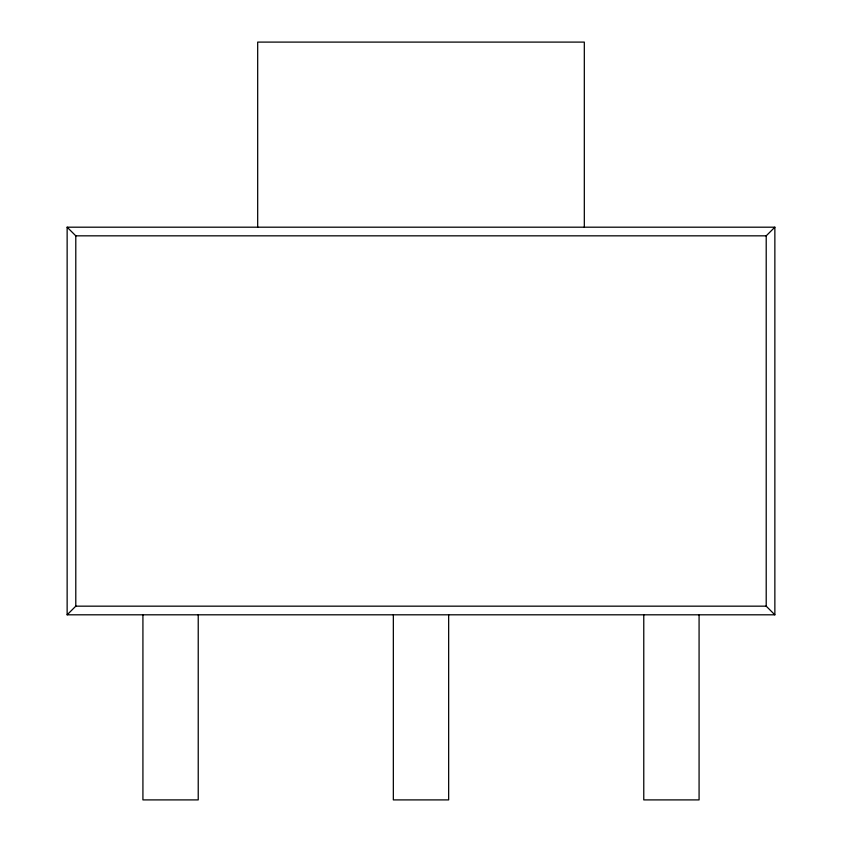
<?xml version="1.0" encoding="UTF-8"?>
<svg xmlns="http://www.w3.org/2000/svg" width="842" height="842" viewBox="0 0 842 842"><rect width="100%" height="100%" fill="white"/><g stroke="black" fill="none" stroke-linecap="round" stroke-linejoin="round"><path stroke-width="1.26" d="M67.139 614.807L75.791 606.166L766.209 606.166L774.861 614.807L774.861 227.193L67.139 227.193L67.139 614.807L774.861 614.807M67.139 227.193L75.791 235.834L766.209 235.834L774.861 227.193M766.209 235.834L766.209 606.166M699.081 614.807L699.081 799.9L643.772 799.9L643.772 614.807M584.316 227.193L584.316 42.1L257.684 42.1L257.684 227.193M448.66 614.807L448.66 799.9L393.34 799.9L393.34 614.807M198.228 614.807L198.228 799.9L142.919 799.9L142.919 614.807M75.791 235.834L75.791 606.166"/></g></svg>
